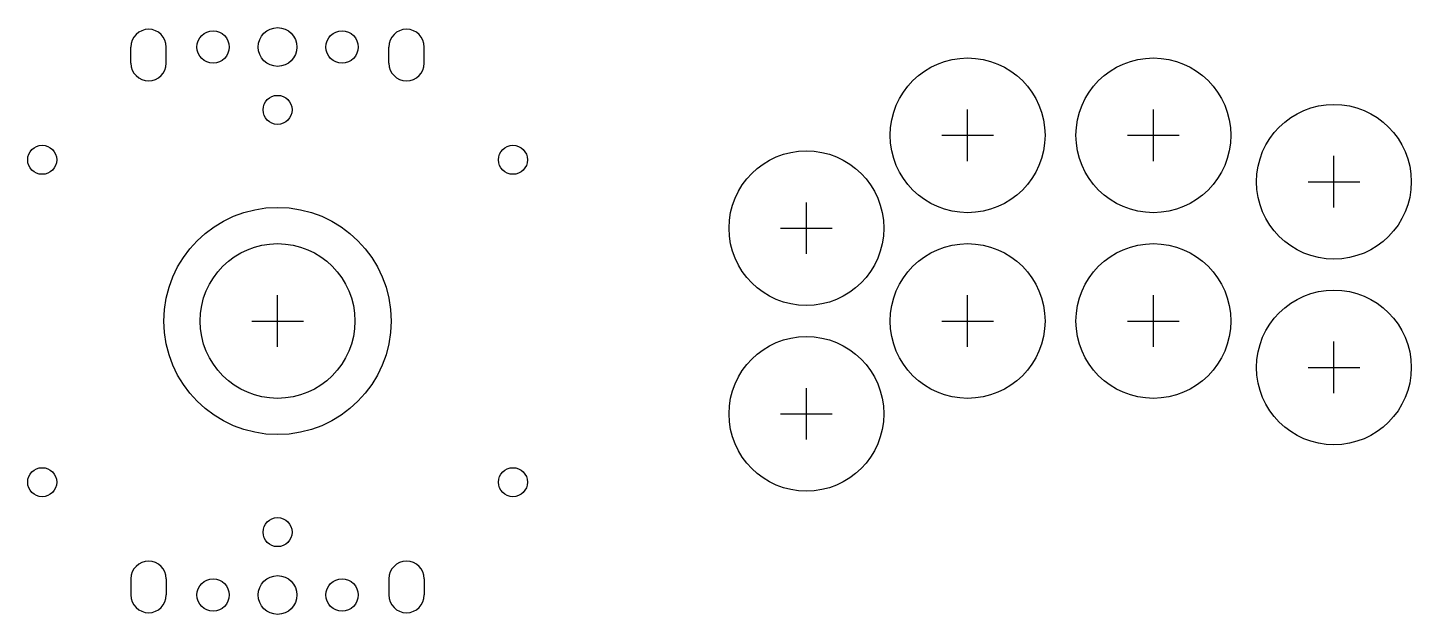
# Model space of a CAD drawing. Header units: millimetres. Extents: x -39 to 176, y -46 to 46.
import ezdxf

# ---------------------------------------------------------------- set-up
doc = ezdxf.new("R2010")
doc.units = ezdxf.units.MM
for name, color, linetype in [('BUTTONS', 1, 'Continuous'), ('GL_PLATE_HOLES', 2, 'Continuous'), ('JOYSTICK_BORE_24', 5, 'Continuous'), ('JOYSTICK_BORE_35.25', 3, 'Continuous'), ('REFERENCE', 8, 'Continuous')]:
    doc.layers.add(name, color=color, linetype=linetype)

msp = doc.modelspace()

# ---------------------------------------------------------------- linework, layer by layer
at = {"layer": 'BUTTONS'}
for centre in [(107, 28.8), (135.8, 28.8), (163.8, 21.6), (82, 14.4), (107, 0), (135.8, 0), (163.8, -7.2), (82, -14.4)]:
    msp.add_circle(centre, 12, dxfattribs=at)
at = {"layer": 'GL_PLATE_HOLES'}
for p, q in [((-22.75, 40), (-22.75, 42.5)), ((-17.25, 40), (-17.25, 42.5)), ((17.25, 40), (17.25, 42.5)), ((22.75, 40), (22.75, 42.5)), ((-22.75, -40), (-22.75, -42.5)), ((-17.25, -40), (-17.25, -42.5)), ((17.25, -40), (17.25, -42.5)), ((22.75, -40), (22.75, -42.5))]:
    msp.add_line(p, q, dxfattribs=at)
for centre, radius in [((0, 42.5), 3), ((-10, 42.5), 2.5), ((10, 42.5), 2.5), ((0, 32.75), 2.25), ((-36.5, 25), 2.25), ((36.5, 25), 2.25), ((-36.5, -25), 2.25), ((36.5, -25), 2.25), ((0, -32.75), 2.25), ((-10, -42.5), 2.5), ((0, -42.5), 3), ((10, -42.5), 2.5)]:
    msp.add_circle(centre, radius, dxfattribs=at)
for centre, start, end in [((-20, 42.5), 0, 180), ((20, 42.5), 0, 180), ((-20, 40), 180, 360), ((20, 40), 180, 360), ((-20, -40), 0, 180), ((20, -40), 0, 180), ((-20, -42.5), -180, 0), ((20, -42.5), -180, 0)]:
    msp.add_arc(centre, 2.75, start, end, dxfattribs=at)
at = {"layer": 'JOYSTICK_BORE_24'}
msp.add_circle((0, 0), 12, dxfattribs=at)
at = {"layer": 'JOYSTICK_BORE_35.25'}
msp.add_circle((0, 0), 17.62, dxfattribs=at)
at = {"layer": 'REFERENCE'}
for p, q in [((107, 24.8), (107, 32.8)), ((135.8, 24.8), (135.8, 32.8)), ((103, 28.8), (111, 28.8)), ((131.8, 28.8), (139.8, 28.8)), ((163.8, 17.6), (163.8, 25.6)), ((159.8, 21.6), (167.8, 21.6)), ((82, 10.4), (82, 18.4)), ((78, 14.4), (86, 14.4)), ((0, -4), (0, 4)), ((107, -4), (107, 4)), ((135.8, -4), (135.8, 4)), ((-4, 0), (4, 0)), ((103, 0), (111, 0)), ((131.8, 0), (139.8, 0)), ((163.8, -11.2), (163.8, -3.2)), ((159.8, -7.2), (167.8, -7.2)), ((82, -18.4), (82, -10.4)), ((78, -14.4), (86, -14.4))]:
    msp.add_line(p, q, dxfattribs=at)

doc.saveas('drawing.dxf')
